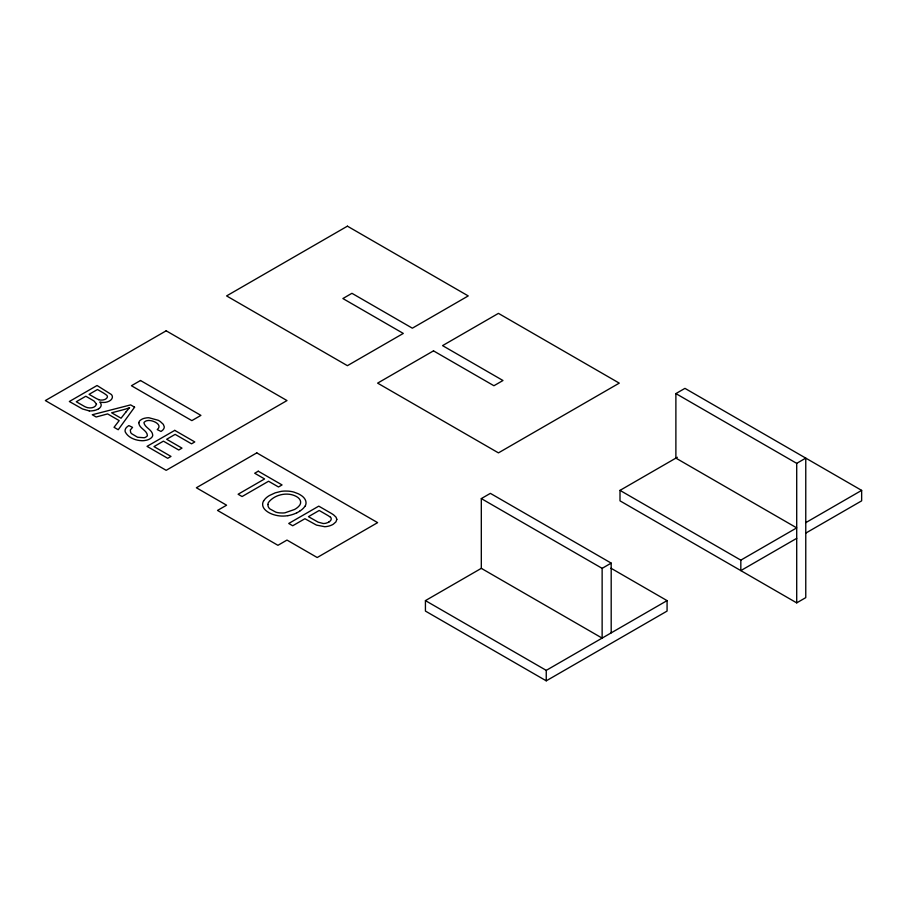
<?xml version="1.0" encoding="UTF-8"?>
<svg xmlns="http://www.w3.org/2000/svg" width="907" height="907" viewBox="0 0 907 907"><rect width="100%" height="100%" fill="white"/><g stroke="black" fill="none" stroke-linecap="round" stroke-linejoin="round"><path stroke-width="1.36" d="M481.311 498.589L602.135 568.349L602.135 638.109L481.311 568.349L481.311 498.589L490.37 493.363L611.193 563.111L611.193 632.871M675.885 393.593L796.709 463.352L805.767 458.114L805.767 597.634L796.709 602.872L620.003 500.845L620.003 490.381L740.826 560.141L796.709 527.874L675.885 458.114L675.885 393.593L684.944 388.366L861.65 490.381L861.65 500.845L805.767 533.112M610.933 568.201L667.076 600.615L667.076 611.08L546.252 680.828L425.428 611.08L425.428 600.615L481.572 568.201M620.003 490.381L677.359 457.264M602.135 568.349L611.193 563.111M425.428 600.615L546.252 670.364L667.076 600.615M805.767 522.647L861.65 490.381M796.709 538.339L740.826 570.605L740.826 560.141M296.838 512.806L298.006 512.194A31.768 18.344 0 0 0 299.673 511.219M287.882 515.652L287.213 515.754A17.811 10.283 0 0 1 277.871 515.675A21.371 12.347 0 0 1 269.22 512.806A23.865 13.775 0 0 1 267.724 511.899L267.248 511.582A19.33 11.167 0 0 1 263.62 500.789M89.249 410.882L82.469 408.955L69.34 401.506L97.06 385.509L111.402 394.534A9.546 5.51 0 0 1 112.23 397.969A9.467 5.465 0 0 1 105.28 402.368A9.977 5.759 0 0 1 99.815 402.039L100.688 403.23A9.66 5.578 0 0 1 98.636 408.796M98.716 399.59L97.48 399.08A32.074 18.514 0 0 1 95.076 397.81L89.079 394.352L97.457 389.511L102.99 392.708A51.948 29.988 0 0 1 104.35 393.525L106.709 395.248A4.909 2.834 0 0 1 107.343 397.175A6.02 3.469 0 0 1 98.591 399.726M330.318 517.205L328.867 516.117A47.141 27.221 0 0 0 327.212 515.108L319.196 510.471L308.459 516.673L318.108 522.137L323.13 523.486A6.451 3.719 0 0 0 326.067 523.192L328.13 522.443A10.941 6.315 0 0 0 329.014 521.956M796.709 463.352L796.709 602.872M546.252 670.364L546.252 680.828M94.147 410.474A10.192 5.884 0 0 1 89.249 410.916M98.591 408.774A11.632 6.712 0 0 1 94.181 410.52M263.722 500.811A24.217 13.979 0 0 1 269.504 495.483L275.229 492.841L281.159 491.367A18.616 10.748 0 0 1 285.24 491.05L288.267 491.129A18.265 10.544 0 0 1 293.913 492.104L298.222 493.737A25.373 14.648 0 0 1 300.342 494.893A19.535 11.281 0 0 1 305.126 506.242M296.816 512.784A24.138 13.934 0 0 1 287.904 515.675M304.967 506.219A25.441 14.682 0 0 1 299.639 511.197M330.567 517.137A7.165 4.138 0 0 1 328.946 521.91M267.916 504.519L268.098 506.197A13.117 7.573 0 0 0 269.81 508.861L275.705 512.104A12.993 7.505 0 0 0 279.73 512.897L282.655 512.988A13.401 7.732 0 0 0 284.923 512.818L294.514 509.496A21.859 12.619 0 0 0 299.956 504.825A13.922 8.038 0 0 0 296.487 496.548A16.666 9.614 0 0 0 295.353 496.004L294.219 495.505A14.036 8.106 0 0 0 289.14 494.247C281.635 493.397 273.2 496.31 268.551 502.365A13.956 8.061 0 0 0 267.916 504.519M336.837 519.36L335.93 521.888L333.277 524.223A16.133 9.319 0 0 1 332.03 524.904L330.488 525.561A12.743 7.358 0 0 1 324.717 526.706L316.475 525.096L304.922 518.725L292.712 525.765L288.732 523.475L318.765 506.14L330.817 513.101A45.441 26.235 0 0 1 333.64 514.893L336.021 517.149L336.837 519.36M96.493 404.193C95.156 408.32 89.283 408.638 85.814 407.084A18.571 10.725 0 0 1 84.034 406.189L76.279 401.744L85.814 396.234L92.219 399.942A31.326 18.083 0 0 1 94.215 401.189L96.493 404.193M138.839 422.741C138.862 428.444 147.149 430.111 147.399 435.541A4.943 2.857 0 0 1 146.764 436.448L145.608 437.219A5.476 3.163 0 0 1 144.111 437.752L137.581 437.242L131.538 433.637A13.072 7.551 0 0 1 130.676 432.48L130.291 430.009L132.558 427.378L128.794 425.553L126.583 427.322A12.811 7.392 0 0 0 125.563 428.784A13.004 7.505 0 0 0 125.189 429.839A12.154 7.018 0 0 0 125.257 431.936C128.25 437.854 135.596 440.451 141.9 440.723A10.873 6.281 0 0 0 144.349 440.587L146.617 440.167A10.374 5.986 0 0 0 149.213 439.215A11.281 6.508 0 0 0 150.789 438.251L151.594 437.537A9.319 5.385 0 0 0 152.569 435.972A9.161 5.295 0 0 0 152.727 435.122C152.387 429.601 144.916 427.877 143.941 422.809A4.263 2.46 0 0 1 144.383 422.038L145.732 421.109A4.762 2.744 0 0 1 147.263 420.644C151.832 419.408 163.464 424.533 157.251 429.578L161.027 431.46L162.546 430.303A11.553 6.678 0 0 0 164.031 428.149A10.362 5.986 0 0 0 164.246 426.755L163.339 424.374L160.324 421.562A24.682 14.251 0 0 0 158.192 420.27L148.907 417.753A9.512 5.487 0 0 0 146.617 417.866L144.485 418.263A9.75 5.623 0 0 0 142.036 419.159L140.256 420.315A8.719 5.034 0 0 0 139.19 421.642A8.775 5.068 0 0 0 138.839 422.741M134.587 407.175L118.216 429.725L114.033 427.31L119.191 420.599L107.604 413.909L96.165 416.993L92.276 414.748L130.631 404.896L134.587 407.175M125.835 412.118L121.05 418.218L111.652 412.798L122.819 409.862A50.032 28.888 0 0 0 129.61 407.674A58.49 33.763 0 0 0 128.987 408.331L125.835 412.118M166.174 330.806L45.35 400.565L166.174 470.325L286.997 400.565L166.174 330.806M347.415 226.172L226.591 295.92L347.415 365.68L403.298 333.425L342.88 298.539L351.939 293.312L412.356 328.187L468.239 295.92L347.415 226.172M140.494 380.509L131.436 385.736L191.853 420.621L200.912 415.383L140.494 380.509M174.756 430.372L147.036 446.369L167.716 458.307L170.992 456.425L153.975 446.595L163.407 441.153L178.747 450.008L181.99 448.126L166.661 439.271L175.153 434.374L191.524 443.829L194.79 441.936L174.756 430.372M256.794 452.876L196.377 487.762L226.591 505.199L217.521 510.426L277.939 545.311L286.997 540.073L317.212 557.522L377.618 522.636L256.794 452.876M433.501 350.862L377.618 383.128L498.442 452.876L619.266 383.128L498.442 313.368L442.559 345.624L502.977 380.509L493.918 385.736L433.501 350.862M258.246 471.198L254.697 473.239L264.595 478.953L238.11 494.247L242.078 496.537L268.574 481.243L278.506 486.98L282.054 484.939L258.246 471.198"/></g></svg>
